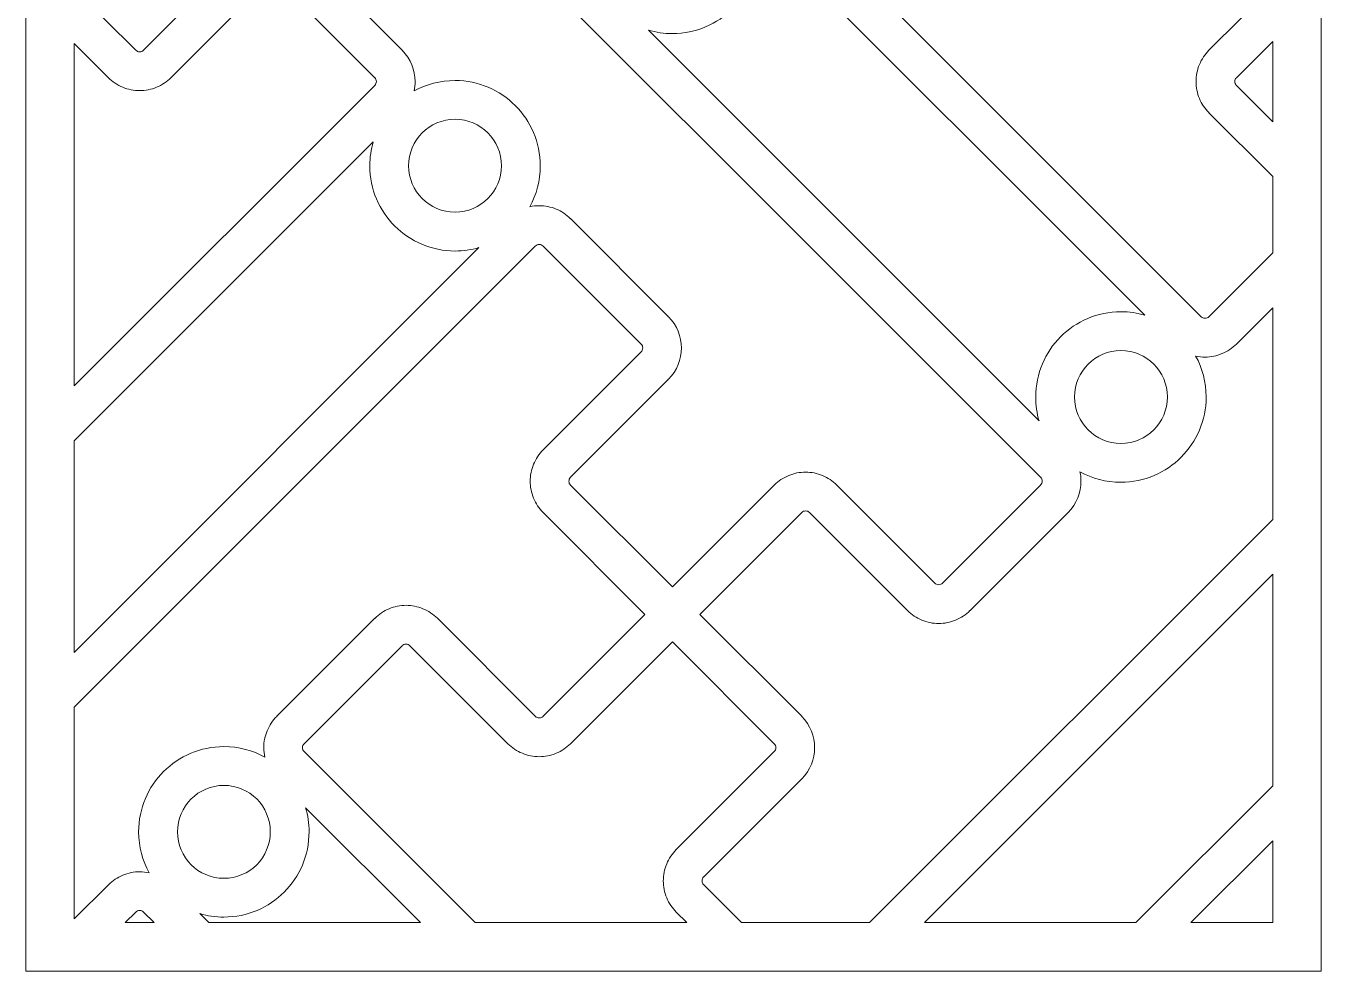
# Model space of a CAD drawing. Header units: centimetres. Extents: x -9.7 to 4.3, y -13.2 to 14.2.
# Drawn here: x -2.06 to 4.33, y -13.16 to -8.5 of the extents above; entities that cross this region are included whole.
import ezdxf

# ---------------------------------------------------------------- set-up
doc = ezdxf.new("R2010")
doc.units = ezdxf.units.CM
doc.header["$MEASUREMENT"] = 0
doc.layers.add('layer 1', color=7, linetype='Continuous')

msp = doc.modelspace()

# ---------------------------------------------------------------- linework, layer by layer
at = {"layer": 'layer 1', "color": 242, "lineweight": 20}
for points, knots in [([(-2.06205, 14.179), (-2.06205, 14.179), (4.32575, 14.179), (4.32575, 14.179), (4.32575, 14.179), (4.32575, 14.179), (4.32575, -13.16315), (4.32575, -13.16315), (4.32575, -13.16315), (4.32575, -13.16315), (-2.06205, -13.16315), (-2.06205, -13.16315), (-2.06205, -13.16315), (-2.06205, -13.16315), (-2.06205, 14.179), (-2.06205, 14.179)], [0, 0, 0, 0, 0.2, 0.2, 0.2, 0.2, 0.4, 0.4, 0.4, 0.4, 0.6, 0.6, 0.6, 0.6, 1, 1, 1, 1]), ([(4.08695, -7.93224), (4.08695, -7.93224), (3.7728, -7.61809), (3.7728, -7.61809), (3.7728, -7.61809), (3.7728, -7.61809), (3.77298, -7.6179), (3.77298, -7.6179), (3.77298, -7.6179), (3.77031, -7.61527), (3.76737, -7.61329), (3.76434, -7.61204), (3.76434, -7.61204), (3.7614, -7.61082), (3.75776, -7.61017), (3.75362, -7.61017), (3.75362, -7.61017), (3.74948, -7.61017), (3.74584, -7.61082), (3.74289, -7.61204), (3.74289, -7.61204), (3.74023, -7.61314), (3.73737, -7.61518), (3.73447, -7.61809), (3.73447, -7.61809), (3.73447, -7.61809), (3.25121, -8.10135), (3.25121, -8.10135), (3.25121, -8.10135), (3.23111, -8.12144), (3.20686, -8.13738), (3.18001, -8.14849), (3.18001, -8.14849), (3.15347, -8.15949), (3.12522, -8.1653), (3.09681, -8.1653), (3.09681, -8.1653), (3.06841, -8.1653), (3.04016, -8.15948), (3.01361, -8.14849), (3.01361, -8.14849), (2.9872, -8.13756), (2.96307, -8.12163), (2.94277, -8.10135), (2.94277, -8.10135), (2.94277, -8.10135), (2.94239, -8.10135), (2.94239, -8.10135), (2.94239, -8.10135), (2.94239, -8.10135), (2.45916, -7.61809), (2.45916, -7.61809), (2.45916, -7.61809), (2.45916, -7.61809), (2.45935, -7.6179), (2.45935, -7.6179), (2.45935, -7.6179), (2.43892, -7.59744), (2.42293, -7.57327), (2.41201, -7.54692), (2.41201, -7.54692), (2.40102, -7.52036), (2.3952, -7.4921), (2.3952, -7.46369), (2.3952, -7.46369), (2.3952, -7.44803), (2.39697, -7.43241), (2.4004, -7.41709), (2.4004, -7.41709), (2.34045, -7.45002), (2.2716, -7.46876), (2.19838, -7.46876), (2.19838, -7.46876), (2.08233, -7.46876), (1.97727, -7.42172), (1.90122, -7.34567), (1.90122, -7.34567), (1.86195, -7.30639), (1.83041, -7.25938), (1.80909, -7.20712), (1.80909, -7.20712), (1.80909, -7.20712), (1.80909, -7.20712), (1.80909, -7.20712), (1.80909, -7.20712), (1.78912, -7.15818), (1.77812, -7.10463), (1.77812, -7.04851), (1.77812, -7.04851), (1.77812, -6.97528), (1.79686, -6.90642), (1.8298, -6.84647), (1.8298, -6.84647), (1.81448, -6.8499), (1.79885, -6.85168), (1.78317, -6.85168), (1.78317, -6.85168), (1.75477, -6.85168), (1.72651, -6.84586), (1.69997, -6.83487), (1.69997, -6.83487), (1.67313, -6.82375), (1.64887, -6.80782), (1.62878, -6.78772), (1.62878, -6.78772), (1.62878, -6.78772), (1.14552, -6.30446), (1.14552, -6.30446), (1.14552, -6.30446), (1.12543, -6.28437), (1.10949, -6.26012), (1.09838, -6.23327), (1.09838, -6.23327), (1.08739, -6.20673), (1.08156, -6.17847), (1.08156, -6.15007), (1.08156, -6.15007), (1.08156, -6.12167), (1.08739, -6.09341), (1.09838, -6.06686), (1.09838, -6.06686), (1.10931, -6.04045), (1.12525, -6.01632), (1.14552, -5.99602), (1.14552, -5.99602), (1.14552, -5.99602), (1.14552, -5.99565), (1.14552, -5.99565), (1.14552, -5.99565), (1.14552, -5.99565), (1.62878, -5.51242), (1.62878, -5.51242), (1.62878, -5.51242), (1.62878, -5.51242), (1.62896, -5.5126), (1.62896, -5.5126), (1.62896, -5.5126), (1.63412, -5.50734), (1.63669, -5.50035), (1.63669, -5.49325), (1.63669, -5.49325), (1.63669, -5.48616), (1.63412, -5.47916), (1.62896, -5.4739), (1.62896, -5.4739), (1.62896, -5.4739), (1.62878, -5.47408), (1.62878, -5.47408), (1.62878, -5.47408), (1.62878, -5.47408), (1.12637, -4.97167), (1.12637, -4.97167), (1.12637, -4.97167), (1.12637, -4.97167), (0.62396, -5.47408), (0.62396, -5.47408), (0.62396, -5.47408), (0.62396, -5.47408), (0.62377, -5.4739), (0.62377, -5.4739), (0.62377, -5.4739), (0.60331, -5.49433), (0.57914, -5.51032), (0.55279, -5.52123), (0.55279, -5.52123), (0.52623, -5.53223), (0.49798, -5.53804), (0.46956, -5.53804), (0.46956, -5.53804), (0.44115, -5.53804), (0.41291, -5.53223), (0.38636, -5.52123), (0.38636, -5.52123), (0.35952, -5.51012), (0.33527, -5.49419), (0.31517, -5.47408), (0.31517, -5.47408), (0.31517, -5.47408), (-0.16807, -4.99085), (-0.16807, -4.99085), (-0.16807, -4.99085), (-0.17081, -4.98811), (-0.17382, -4.98605), (-0.17689, -4.98478), (-0.17689, -4.98478), (-0.17689, -4.98478), (-0.17683, -4.98465), (-0.17683, -4.98465), (-0.17683, -4.98465), (-0.17973, -4.98351), (-0.18326, -4.98291), (-0.18725, -4.98291), (-0.18725, -4.98291), (-0.19113, -4.98291), (-0.19464, -4.98356), (-0.19761, -4.98479), (-0.19761, -4.98479), (-0.20107, -4.98622), (-0.20407, -4.98815), (-0.2064, -4.99048), (-0.2064, -4.99048), (-0.2064, -4.99048), (-0.2064, -4.99085), (-0.2064, -4.99085), (-0.2064, -4.99085), (-0.2064, -4.99085), (-0.68966, -5.47408), (-0.68966, -5.47408), (-0.68966, -5.47408), (-0.68966, -5.47408), (-0.68984, -5.4739), (-0.68984, -5.4739), (-0.68984, -5.4739), (-0.69248, -5.47658), (-0.69446, -5.47951), (-0.69571, -5.48254), (-0.69571, -5.48254), (-0.69693, -5.48548), (-0.69757, -5.48912), (-0.69757, -5.49326), (-0.69757, -5.49326), (-0.69757, -5.4974), (-0.69693, -5.50102), (-0.69571, -5.50397), (-0.69571, -5.50397), (-0.69446, -5.50699), (-0.69248, -5.50992), (-0.68984, -5.5126), (-0.68984, -5.5126), (-0.68984, -5.5126), (-0.68966, -5.51242), (-0.68966, -5.51242), (-0.68966, -5.51242), (-0.68966, -5.51242), (1.00505, -7.20712), (1.00505, -7.20712), (1.00505, -7.20712), (1.00505, -7.20712), (1.00505, -7.20712), (1.00505, -7.20712), (1.00505, -7.20712), (1.00505, -7.20712), (3.73447, -9.93655), (3.73447, -9.93655), (3.73447, -9.93655), (3.73447, -9.93655), (3.73447, -9.93692), (3.73447, -9.93692), (3.73447, -9.93692), (3.73696, -9.93942), (3.73982, -9.94134), (3.74287, -9.9426), (3.74287, -9.9426), (3.74583, -9.94382), (3.74947, -9.94447), (3.75362, -9.94447), (3.75362, -9.94447), (3.75777, -9.94447), (3.76142, -9.94382), (3.76436, -9.9426), (3.76436, -9.9426), (3.76702, -9.9415), (3.76989, -9.93946), (3.7728, -9.93655), (3.7728, -9.93655), (3.7728, -9.93655), (4.08695, -9.6224), (4.08695, -9.6224), (4.08695, -9.6224), (4.08695, -9.6224), (4.08695, -9.24589), (4.08695, -9.24589), (4.08695, -9.24589), (4.08695, -9.24589), (3.7728, -8.93173), (3.7728, -8.93173), (3.7728, -8.93173), (3.7728, -8.93173), (3.77299, -8.93154), (3.77299, -8.93154), (3.77299, -8.93154), (3.75238, -8.91091), (3.73639, -8.88687), (3.72564, -8.86092), (3.72564, -8.86092), (3.71464, -8.83438), (3.70881, -8.806), (3.70881, -8.77733), (3.70881, -8.77733), (3.70881, -8.74867), (3.71463, -8.72029), (3.72563, -8.69375), (3.72563, -8.69375), (3.72563, -8.69375), (3.72577, -8.6938), (3.72577, -8.6938), (3.72577, -8.6938), (3.73688, -8.66708), (3.75277, -8.64294), (3.7728, -8.62291), (3.7728, -8.62291), (3.7728, -8.62291), (4.08695, -8.30876), (4.08695, -8.30876), (4.08695, -8.30876), (4.08695, -8.30876), (4.08695, -7.93224), (4.08695, -7.93224)], [0, 0, 0, 0, 0.0128205, 0.0128205, 0.0128205, 0.0128205, 0.025641, 0.025641, 0.025641, 0.025641, 0.0384615, 0.0384615, 0.0384615, 0.0384615, 0.0512821, 0.0512821, 0.0512821, 0.0512821, 0.0641026, 0.0641026, 0.0641026, 0.0641026, 0.0769231, 0.0769231, 0.0769231, 0.0769231, 0.0897436, 0.0897436, 0.0897436, 0.0897436, 0.1025641, 0.1025641, 0.1025641, 0.1025641, 0.1153846, 0.1153846, 0.1153846, 0.1153846, 0.1282051, 0.1282051, 0.1282051, 0.1282051, 0.1410256, 0.1410256, 0.1410256, 0.1410256, 0.1538462, 0.1538462, 0.1538462, 0.1538462, 0.1666667, 0.1666667, 0.1666667, 0.1666667, 0.1794872, 0.1794872, 0.1794872, 0.1794872, 0.1923077, 0.1923077, 0.1923077, 0.1923077, 0.2051282, 0.2051282, 0.2051282, 0.2051282, 0.2179487, 0.2179487, 0.2179487, 0.2179487, 0.2307692, 0.2307692, 0.2307692, 0.2307692, 0.2435897, 0.2435897, 0.2435897, 0.2435897, 0.2564103, 0.2564103, 0.2564103, 0.2564103, 0.2692308, 0.2692308, 0.2692308, 0.2692308, 0.2820513, 0.2820513, 0.2820513, 0.2820513, 0.2948718, 0.2948718, 0.2948718, 0.2948718, 0.3076923, 0.3076923, 0.3076923, 0.3076923, 0.3205128, 0.3205128, 0.3205128, 0.3205128, 0.3333333, 0.3333333, 0.3333333, 0.3333333, 0.3461538, 0.3461538, 0.3461538, 0.3461538, 0.3589744, 0.3589744, 0.3589744, 0.3589744, 0.3717949, 0.3717949, 0.3717949, 0.3717949, 0.3846154, 0.3846154, 0.3846154, 0.3846154, 0.3974359, 0.3974359, 0.3974359, 0.3974359, 0.4102564, 0.4102564, 0.4102564, 0.4102564, 0.4230769, 0.4230769, 0.4230769, 0.4230769, 0.4358974, 0.4358974, 0.4358974, 0.4358974, 0.4487179, 0.4487179, 0.4487179, 0.4487179, 0.4615385, 0.4615385, 0.4615385, 0.4615385, 0.474359, 0.474359, 0.474359, 0.474359, 0.4871795, 0.4871795, 0.4871795, 0.4871795, 0.5, 0.5, 0.5, 0.5, 0.5128205, 0.5128205, 0.5128205, 0.5128205, 0.525641, 0.525641, 0.525641, 0.525641, 0.5384615, 0.5384615, 0.5384615, 0.5384615, 0.5512821, 0.5512821, 0.5512821, 0.5512821, 0.5641026, 0.5641026, 0.5641026, 0.5641026, 0.5769231, 0.5769231, 0.5769231, 0.5769231, 0.5897436, 0.5897436, 0.5897436, 0.5897436, 0.6025641, 0.6025641, 0.6025641, 0.6025641, 0.6153846, 0.6153846, 0.6153846, 0.6153846, 0.6282051, 0.6282051, 0.6282051, 0.6282051, 0.6410256, 0.6410256, 0.6410256, 0.6410256, 0.6538462, 0.6538462, 0.6538462, 0.6538462, 0.6666667, 0.6666667, 0.6666667, 0.6666667, 0.6794872, 0.6794872, 0.6794872, 0.6794872, 0.6923077, 0.6923077, 0.6923077, 0.6923077, 0.7051282, 0.7051282, 0.7051282, 0.7051282, 0.7179487, 0.7179487, 0.7179487, 0.7179487, 0.7307692, 0.7307692, 0.7307692, 0.7307692, 0.7435897, 0.7435897, 0.7435897, 0.7435897, 0.7564103, 0.7564103, 0.7564103, 0.7564103, 0.7692308, 0.7692308, 0.7692308, 0.7692308, 0.7820513, 0.7820513, 0.7820513, 0.7820513, 0.7948718, 0.7948718, 0.7948718, 0.7948718, 0.8076923, 0.8076923, 0.8076923, 0.8076923, 0.8205128, 0.8205128, 0.8205128, 0.8205128, 0.8333333, 0.8333333, 0.8333333, 0.8333333, 0.8461538, 0.8461538, 0.8461538, 0.8461538, 0.8589744, 0.8589744, 0.8589744, 0.8589744, 0.8717949, 0.8717949, 0.8717949, 0.8717949, 0.8846154, 0.8846154, 0.8846154, 0.8846154, 0.8974359, 0.8974359, 0.8974359, 0.8974359, 0.9102564, 0.9102564, 0.9102564, 0.9102564, 0.9230769, 0.9230769, 0.9230769, 0.9230769, 0.9358974, 0.9358974, 0.9358974, 0.9358974, 0.9487179, 0.9487179, 0.9487179, 0.9487179, 0.9615385, 0.9615385, 0.9615385, 0.9615385, 0.974359, 0.974359, 0.974359, 0.974359, 1, 1, 1, 1]), ([(-1.82325, -8.31969), (-1.82325, -8.31969), (-1.52004, -8.62291), (-1.52004, -8.62291), (-1.52004, -8.62291), (-1.51728, -8.62566), (-1.51428, -8.62771), (-1.51123, -8.62898), (-1.51123, -8.62898), (-1.50827, -8.63021), (-1.50477, -8.63085), (-1.50088, -8.63085), (-1.50088, -8.63085), (-1.49674, -8.63085), (-1.49311, -8.6302), (-1.49015, -8.62898), (-1.49015, -8.62898), (-1.48749, -8.62788), (-1.48462, -8.62583), (-1.4817, -8.62291), (-1.4817, -8.62291), (-1.4817, -8.62291), (-0.99847, -8.13968), (-0.99847, -8.13968), (-0.99847, -8.13968), (-0.97819, -8.1194), (-0.95406, -8.10347), (-0.92763, -8.09251), (-0.92763, -8.09251), (-0.92763, -8.09251), (-0.92726, -8.09251), (-0.92726, -8.09251), (-0.92726, -8.09251), (-0.90072, -8.08152), (-0.87246, -8.0757), (-0.84405, -8.0757), (-0.84405, -8.0757), (-0.81539, -8.0757), (-0.78701, -8.08152), (-0.76047, -8.09252), (-0.76047, -8.09252), (-0.73452, -8.10327), (-0.71048, -8.11926), (-0.68984, -8.13987), (-0.68984, -8.13987), (-0.68984, -8.13987), (-0.68966, -8.13968), (-0.68966, -8.13968), (-0.68966, -8.13968), (-0.68966, -8.13968), (-0.2064, -8.62291), (-0.2064, -8.62291), (-0.2064, -8.62291), (-0.2064, -8.62291), (-0.2064, -8.62329), (-0.2064, -8.62329), (-0.2064, -8.62329), (-0.16376, -8.66594), (-0.14244, -8.72169), (-0.14244, -8.77733), (-0.14244, -8.77733), (-0.14244, -8.79292), (-0.1441, -8.80851), (-0.14742, -8.82382), (-0.14742, -8.82382), (-0.08752, -8.79096), (-0.01875, -8.77227), (0.05439, -8.77227), (0.05439, -8.77227), (0.17042, -8.77227), (0.27549, -8.81931), (0.35154, -8.89536), (0.35154, -8.89536), (0.4276, -8.97142), (0.47464, -9.07648), (0.47464, -9.19252), (0.47464, -9.19252), (0.47464, -9.26571), (0.45592, -9.33453), (0.42302, -9.39446), (0.42302, -9.39446), (0.43828, -9.39108), (0.45388, -9.38934), (0.46956, -9.38934), (0.46956, -9.38934), (0.49824, -9.38934), (0.52661, -9.39516), (0.55315, -9.40615), (0.55315, -9.40615), (0.5791, -9.41691), (0.60314, -9.4329), (0.62377, -9.4535), (0.62377, -9.4535), (0.62377, -9.4535), (0.62396, -9.45332), (0.62396, -9.45332), (0.62396, -9.45332), (0.62396, -9.45332), (1.10719, -9.93655), (1.10719, -9.93655), (1.10719, -9.93655), (1.14959, -9.97895), (1.17079, -10.03485), (1.17079, -10.09096), (1.17079, -10.09096), (1.17079, -10.09096), (1.17116, -10.09096), (1.17116, -10.09096), (1.17116, -10.09096), (1.17116, -10.14683), (1.14984, -10.20272), (1.10719, -10.24536), (1.10719, -10.24536), (1.10719, -10.24536), (0.62396, -10.7286), (0.62396, -10.7286), (0.62396, -10.7286), (0.62396, -10.7286), (0.62377, -10.72841), (0.62377, -10.72841), (0.62377, -10.72841), (0.62115, -10.73107), (0.61918, -10.73401), (0.61792, -10.73704), (0.61792, -10.73704), (0.61671, -10.73998), (0.61606, -10.74362), (0.61606, -10.74778), (0.61606, -10.74778), (0.61606, -10.75193), (0.61671, -10.75557), (0.61793, -10.75851), (0.61793, -10.75851), (0.61903, -10.76118), (0.62106, -10.76404), (0.62396, -10.76693), (0.62396, -10.76693), (0.62396, -10.76693), (1.12637, -11.26934), (1.12637, -11.26934), (1.12637, -11.26934), (1.12637, -11.26934), (1.62878, -10.76693), (1.62878, -10.76693), (1.62878, -10.76693), (1.64887, -10.74684), (1.67313, -10.7309), (1.69997, -10.71979), (1.69997, -10.71979), (1.72651, -10.70879), (1.75477, -10.70297), (1.78317, -10.70297), (1.78317, -10.70297), (1.81158, -10.70297), (1.83983, -10.70879), (1.86638, -10.71978), (1.86638, -10.71978), (1.89279, -10.73072), (1.91692, -10.74665), (1.93722, -10.76693), (1.93722, -10.76693), (1.93722, -10.76693), (1.93759, -10.76693), (1.93759, -10.76693), (1.93759, -10.76693), (1.93759, -10.76693), (2.42083, -11.25019), (2.42083, -11.25019), (2.42083, -11.25019), (2.42083, -11.25019), (2.42064, -11.25038), (2.42064, -11.25038), (2.42064, -11.25038), (2.42332, -11.25301), (2.42626, -11.25499), (2.42928, -11.25624), (2.42928, -11.25624), (2.43223, -11.25746), (2.43586, -11.25811), (2.44001, -11.25811), (2.44001, -11.25811), (2.44414, -11.25811), (2.44777, -11.25746), (2.45071, -11.25624), (2.45071, -11.25624), (2.45373, -11.25499), (2.45667, -11.25301), (2.45935, -11.25038), (2.45935, -11.25038), (2.45935, -11.25038), (2.45916, -11.25019), (2.45916, -11.25019), (2.45916, -11.25019), (2.45916, -11.25019), (2.94239, -10.76693), (2.94239, -10.76693), (2.94239, -10.76693), (2.94239, -10.76693), (2.94241, -10.76691), (2.94241, -10.76691), (2.94241, -10.76691), (2.94769, -10.76164), (2.95033, -10.75471), (2.95033, -10.74777), (2.95033, -10.74777), (2.95033, -10.74068), (2.94775, -10.73369), (2.9426, -10.72843), (2.9426, -10.72843), (2.9426, -10.72843), (2.94241, -10.72861), (2.94241, -10.72861), (2.94241, -10.72861), (2.94241, -10.72861), (2.94239, -10.7286), (2.94239, -10.7286), (2.94239, -10.7286), (2.94239, -10.7286), (-0.57906, -7.20712), (-0.57906, -7.20712), (-0.57906, -7.20712), (-0.57906, -7.20712), (-0.57905, -7.20712), (-0.57905, -7.20712), (-0.57905, -7.20712), (-0.57905, -7.20712), (-1.4817, -6.30446), (-1.4817, -6.30446), (-1.4817, -6.30446), (-1.4817, -6.30446), (-1.48152, -6.30428), (-1.48152, -6.30428), (-1.48152, -6.30428), (-1.48419, -6.30165), (-1.48713, -6.29967), (-1.49016, -6.29842), (-1.49016, -6.29842), (-1.49311, -6.2972), (-1.49674, -6.29655), (-1.50088, -6.29655), (-1.50088, -6.29655), (-1.50502, -6.29655), (-1.50865, -6.29719), (-1.51159, -6.29841), (-1.51159, -6.29841), (-1.5146, -6.29966), (-1.51754, -6.30164), (-1.52022, -6.30428), (-1.52022, -6.30428), (-1.52022, -6.30428), (-1.52004, -6.30446), (-1.52004, -6.30446), (-1.52004, -6.30446), (-1.52004, -6.30446), (-1.82325, -6.6077), (-1.82325, -6.6077), (-1.82325, -6.6077), (-1.82325, -6.6077), (-1.82325, -7.00607), (-1.82325, -7.00607), (-1.82325, -7.00607), (-1.82325, -7.00607), (-1.6222, -7.20712), (-1.6222, -7.20712), (-1.6222, -7.20712), (-1.6222, -7.20712), (-1.62234, -7.20712), (-1.62234, -7.20712), (-1.62234, -7.20712), (-1.62234, -7.20712), (-1.52004, -7.30946), (-1.52004, -7.30946), (-1.52004, -7.30946), (-1.4774, -7.35231), (-1.45608, -7.40805), (-1.45608, -7.46369), (-1.45608, -7.46369), (-1.45608, -7.51957), (-1.4774, -7.57545), (-1.52004, -7.61809), (-1.52004, -7.61809), (-1.52004, -7.61809), (-1.82325, -7.92131), (-1.82325, -7.92131), (-1.82325, -7.92131), (-1.82325, -7.92131), (-1.82325, -8.31969), (-1.82325, -8.31969)], [0, 0, 0, 0, 0.0136986, 0.0136986, 0.0136986, 0.0136986, 0.0273973, 0.0273973, 0.0273973, 0.0273973, 0.0410959, 0.0410959, 0.0410959, 0.0410959, 0.0547945, 0.0547945, 0.0547945, 0.0547945, 0.0684932, 0.0684932, 0.0684932, 0.0684932, 0.0821918, 0.0821918, 0.0821918, 0.0821918, 0.0958904, 0.0958904, 0.0958904, 0.0958904, 0.109589, 0.109589, 0.109589, 0.109589, 0.1232877, 0.1232877, 0.1232877, 0.1232877, 0.1369863, 0.1369863, 0.1369863, 0.1369863, 0.1506849, 0.1506849, 0.1506849, 0.1506849, 0.1643836, 0.1643836, 0.1643836, 0.1643836, 0.1780822, 0.1780822, 0.1780822, 0.1780822, 0.1917808, 0.1917808, 0.1917808, 0.1917808, 0.2054795, 0.2054795, 0.2054795, 0.2054795, 0.2191781, 0.2191781, 0.2191781, 0.2191781, 0.2328767, 0.2328767, 0.2328767, 0.2328767, 0.2465753, 0.2465753, 0.2465753, 0.2465753, 0.260274, 0.260274, 0.260274, 0.260274, 0.2739726, 0.2739726, 0.2739726, 0.2739726, 0.2876712, 0.2876712, 0.2876712, 0.2876712, 0.3013699, 0.3013699, 0.3013699, 0.3013699, 0.3150685, 0.3150685, 0.3150685, 0.3150685, 0.3287671, 0.3287671, 0.3287671, 0.3287671, 0.3424658, 0.3424658, 0.3424658, 0.3424658, 0.3561644, 0.3561644, 0.3561644, 0.3561644, 0.369863, 0.369863, 0.369863, 0.369863, 0.3835616, 0.3835616, 0.3835616, 0.3835616, 0.3972603, 0.3972603, 0.3972603, 0.3972603, 0.4109589, 0.4109589, 0.4109589, 0.4109589, 0.4246575, 0.4246575, 0.4246575, 0.4246575, 0.4383562, 0.4383562, 0.4383562, 0.4383562, 0.4520548, 0.4520548, 0.4520548, 0.4520548, 0.4657534, 0.4657534, 0.4657534, 0.4657534, 0.4794521, 0.4794521, 0.4794521, 0.4794521, 0.4931507, 0.4931507, 0.4931507, 0.4931507, 0.5068493, 0.5068493, 0.5068493, 0.5068493, 0.5205479, 0.5205479, 0.5205479, 0.5205479, 0.5342466, 0.5342466, 0.5342466, 0.5342466, 0.5479452, 0.5479452, 0.5479452, 0.5479452, 0.5616438, 0.5616438, 0.5616438, 0.5616438, 0.5753425, 0.5753425, 0.5753425, 0.5753425, 0.5890411, 0.5890411, 0.5890411, 0.5890411, 0.6027397, 0.6027397, 0.6027397, 0.6027397, 0.6164384, 0.6164384, 0.6164384, 0.6164384, 0.630137, 0.630137, 0.630137, 0.630137, 0.6438356, 0.6438356, 0.6438356, 0.6438356, 0.6575342, 0.6575342, 0.6575342, 0.6575342, 0.6712329, 0.6712329, 0.6712329, 0.6712329, 0.6849315, 0.6849315, 0.6849315, 0.6849315, 0.6986301, 0.6986301, 0.6986301, 0.6986301, 0.7123288, 0.7123288, 0.7123288, 0.7123288, 0.7260274, 0.7260274, 0.7260274, 0.7260274, 0.739726, 0.739726, 0.739726, 0.739726, 0.7534247, 0.7534247, 0.7534247, 0.7534247, 0.7671233, 0.7671233, 0.7671233, 0.7671233, 0.7808219, 0.7808219, 0.7808219, 0.7808219, 0.7945205, 0.7945205, 0.7945205, 0.7945205, 0.8082192, 0.8082192, 0.8082192, 0.8082192, 0.8219178, 0.8219178, 0.8219178, 0.8219178, 0.8356164, 0.8356164, 0.8356164, 0.8356164, 0.8493151, 0.8493151, 0.8493151, 0.8493151, 0.8630137, 0.8630137, 0.8630137, 0.8630137, 0.8767123, 0.8767123, 0.8767123, 0.8767123, 0.890411, 0.890411, 0.890411, 0.890411, 0.9041096, 0.9041096, 0.9041096, 0.9041096, 0.9178082, 0.9178082, 0.9178082, 0.9178082, 0.9315068, 0.9315068, 0.9315068, 0.9315068, 0.9452055, 0.9452055, 0.9452055, 0.9452055, 0.9589041, 0.9589041, 0.9589041, 0.9589041, 0.9726027, 0.9726027, 0.9726027, 0.9726027, 1, 1, 1, 1]), ([(1.0082, -8.52391), (1.0082, -8.52391), (2.93503, -10.45075), (2.93503, -10.45075), (2.93503, -10.45075), (2.92406, -10.41326), (2.91817, -10.37361), (2.91817, -10.33258), (2.91817, -10.33258), (2.91817, -10.21654), (2.96522, -10.11147), (3.04127, -10.03542), (3.04127, -10.03542), (3.11733, -9.95936), (3.22239, -9.91232), (3.33843, -9.91232), (3.33843, -9.91232), (3.37946, -9.91232), (3.41912, -9.91821), (3.45661, -9.92918), (3.45661, -9.92918), (3.45661, -9.92918), (1.52978, -8.00233), (1.52978, -8.00233), (1.52978, -8.00233), (1.54074, -8.03982), (1.54663, -8.07948), (1.54663, -8.12051), (1.54663, -8.12051), (1.54663, -8.23655), (1.49959, -8.34161), (1.42353, -8.41767), (1.42353, -8.41767), (1.34748, -8.49372), (1.24241, -8.54077), (1.12637, -8.54077), (1.12637, -8.54077), (1.08534, -8.54077), (1.04569, -8.53488), (1.0082, -8.52391)], [0, 0, 0, 0, 0.0909091, 0.0909091, 0.0909091, 0.0909091, 0.1818182, 0.1818182, 0.1818182, 0.1818182, 0.2727273, 0.2727273, 0.2727273, 0.2727273, 0.3636364, 0.3636364, 0.3636364, 0.3636364, 0.4545455, 0.4545455, 0.4545455, 0.4545455, 0.5454545, 0.5454545, 0.5454545, 0.5454545, 0.6363636, 0.6363636, 0.6363636, 0.6363636, 0.7272727, 0.7272727, 0.7272727, 0.7272727, 0.8181818, 0.8181818, 0.8181818, 0.8181818, 1, 1, 1, 1]), ([(-1.82325, -10.2781), (-1.82325, -10.2781), (-0.34164, -8.79649), (-0.34164, -8.79649), (-0.34164, -8.79649), (-0.33636, -8.79121), (-0.33372, -8.78427), (-0.33372, -8.77733), (-0.33372, -8.77733), (-0.33372, -8.77023), (-0.3363, -8.76323), (-0.34145, -8.75797), (-0.34145, -8.75797), (-0.34145, -8.75797), (-0.34164, -8.75815), (-0.34164, -8.75815), (-0.34164, -8.75815), (-0.34164, -8.75815), (-0.8249, -8.27492), (-0.8249, -8.27492), (-0.8249, -8.27492), (-0.8249, -8.27492), (-0.8249, -8.27455), (-0.8249, -8.27455), (-0.8249, -8.27455), (-0.82722, -8.27222), (-0.83022, -8.27029), (-0.83369, -8.26885), (-0.83369, -8.26885), (-0.83665, -8.26763), (-0.84017, -8.26698), (-0.84405, -8.26698), (-0.84405, -8.26698), (-0.84804, -8.26698), (-0.85157, -8.26758), (-0.85446, -8.26872), (-0.85446, -8.26872), (-0.85446, -8.26872), (-0.85441, -8.26885), (-0.85441, -8.26885), (-0.85441, -8.26885), (-0.85748, -8.27013), (-0.86048, -8.27218), (-0.86323, -8.27492), (-0.86323, -8.27492), (-0.86323, -8.27492), (-1.34646, -8.75815), (-1.34646, -8.75815), (-1.34646, -8.75815), (-1.36656, -8.77825), (-1.39083, -8.79419), (-1.41767, -8.80532), (-1.41767, -8.80532), (-1.44422, -8.81631), (-1.47247, -8.82214), (-1.50088, -8.82214), (-1.50088, -8.82214), (-1.52954, -8.82214), (-1.55791, -8.81631), (-1.58445, -8.80532), (-1.58445, -8.80532), (-1.61088, -8.79437), (-1.635, -8.77843), (-1.65528, -8.75815), (-1.65528, -8.75815), (-1.65528, -8.75815), (-1.82325, -8.59017), (-1.82325, -8.59017), (-1.82325, -8.59017), (-1.82325, -8.59017), (-1.82325, -10.2781), (-1.82325, -10.2781)], [0, 0, 0, 0, 0.0526316, 0.0526316, 0.0526316, 0.0526316, 0.1052632, 0.1052632, 0.1052632, 0.1052632, 0.1578947, 0.1578947, 0.1578947, 0.1578947, 0.2105263, 0.2105263, 0.2105263, 0.2105263, 0.2631579, 0.2631579, 0.2631579, 0.2631579, 0.3157895, 0.3157895, 0.3157895, 0.3157895, 0.3684211, 0.3684211, 0.3684211, 0.3684211, 0.4210526, 0.4210526, 0.4210526, 0.4210526, 0.4736842, 0.4736842, 0.4736842, 0.4736842, 0.5263158, 0.5263158, 0.5263158, 0.5263158, 0.5789474, 0.5789474, 0.5789474, 0.5789474, 0.6315789, 0.6315789, 0.6315789, 0.6315789, 0.6842105, 0.6842105, 0.6842105, 0.6842105, 0.7368421, 0.7368421, 0.7368421, 0.7368421, 0.7894737, 0.7894737, 0.7894737, 0.7894737, 0.8421053, 0.8421053, 0.8421053, 0.8421053, 0.8947368, 0.8947368, 0.8947368, 0.8947368, 1, 1, 1, 1]), ([(4.08695, -8.57924), (4.08695, -8.57924), (3.90804, -8.75815), (3.90804, -8.75815), (3.90804, -8.75815), (3.90512, -8.76107), (3.90307, -8.76395), (3.90197, -8.7666), (3.90197, -8.7666), (3.90197, -8.7666), (3.90197, -8.76697), (3.90197, -8.76697), (3.90197, -8.76697), (3.90074, -8.76993), (3.9001, -8.77345), (3.9001, -8.77733), (3.9001, -8.77733), (3.9001, -8.78122), (3.90075, -8.78473), (3.90197, -8.78769), (3.90197, -8.78769), (3.90341, -8.79116), (3.90534, -8.79416), (3.90766, -8.79649), (3.90766, -8.79649), (3.90766, -8.79649), (3.90804, -8.79649), (3.90804, -8.79649), (3.90804, -8.79649), (3.90804, -8.79649), (4.08695, -8.9754), (4.08695, -8.9754), (4.08695, -8.9754), (4.08695, -8.9754), (4.08695, -8.57924), (4.08695, -8.57924)], [0, 0, 0, 0, 0.1, 0.1, 0.1, 0.1, 0.2, 0.2, 0.2, 0.2, 0.3, 0.3, 0.3, 0.3, 0.4, 0.4, 0.4, 0.4, 0.5, 0.5, 0.5, 0.5, 0.6, 0.6, 0.6, 0.6, 0.7, 0.7, 0.7, 0.7, 0.8, 0.8, 0.8, 0.8, 1, 1, 1, 1]), ([(0.2163, -9.0306), (0.17487, -8.98917), (0.11762, -8.96355), (0.05439, -8.96355), (0.05439, -8.96355), (-0.00885, -8.96355), (-0.0661, -8.98917), (-0.10753, -9.0306), (-0.10753, -9.0306), (-0.14896, -9.07203), (-0.17459, -9.12928), (-0.17459, -9.19252), (-0.17459, -9.19252), (-0.17459, -9.25576), (-0.14896, -9.31301), (-0.10753, -9.35444), (-0.10753, -9.35444), (-0.0661, -9.39587), (-0.00885, -9.4215), (0.05439, -9.4215), (0.05439, -9.4215), (0.11762, -9.4215), (0.17487, -9.39587), (0.2163, -9.35444), (0.2163, -9.35444), (0.25773, -9.31301), (0.28336, -9.25576), (0.28336, -9.19252), (0.28336, -9.19252), (0.28336, -9.12928), (0.25773, -9.07203), (0.2163, -9.0306)], [0, 0, 0, 0, 0.1111111, 0.1111111, 0.1111111, 0.1111111, 0.2222222, 0.2222222, 0.2222222, 0.2222222, 0.3333333, 0.3333333, 0.3333333, 0.3333333, 0.4444444, 0.4444444, 0.4444444, 0.4444444, 0.5555556, 0.5555556, 0.5555556, 0.5555556, 0.6666667, 0.6666667, 0.6666667, 0.6666667, 0.7777778, 0.7777778, 0.7777778, 0.7777778, 1, 1, 1, 1]), ([(-1.82325, -11.59174), (-1.82325, -11.59174), (0.17256, -9.59592), (0.17256, -9.59592), (0.17256, -9.59592), (0.13507, -9.60689), (0.09542, -9.61278), (0.05439, -9.61278), (0.05439, -9.61278), (-0.06166, -9.61278), (-0.16672, -9.56574), (-0.24277, -9.48968), (-0.24277, -9.48968), (-0.31883, -9.41363), (-0.36587, -9.30856), (-0.36587, -9.19252), (-0.36587, -9.19252), (-0.36587, -9.15149), (-0.35998, -9.11183), (-0.34902, -9.07434), (-0.34902, -9.07434), (-0.34902, -9.07434), (-1.82325, -10.54858), (-1.82325, -10.54858), (-1.82325, -10.54858), (-1.82325, -10.54858), (-1.82325, -11.59174), (-1.82325, -11.59174)], [0, 0, 0, 0, 0.125, 0.125, 0.125, 0.125, 0.25, 0.25, 0.25, 0.25, 0.375, 0.375, 0.375, 0.375, 0.5, 0.5, 0.5, 0.5, 0.625, 0.625, 0.625, 0.625, 0.75, 0.75, 0.75, 0.75, 1, 1, 1, 1]), ([(-1.82325, -12.90536), (-1.82325, -12.90536), (-1.65528, -12.73737), (-1.65528, -12.73737), (-1.65528, -12.73737), (-1.65528, -12.73737), (-1.6549, -12.73737), (-1.6549, -12.73737), (-1.6549, -12.73737), (-1.6346, -12.7171), (-1.61048, -12.70117), (-1.58407, -12.69023), (-1.58407, -12.69023), (-1.55753, -12.67924), (-1.52929, -12.67342), (-1.50088, -12.67342), (-1.50088, -12.67342), (-1.48521, -12.67342), (-1.46958, -12.67519), (-1.45426, -12.67863), (-1.45426, -12.67863), (-1.48719, -12.61867), (-1.50594, -12.54982), (-1.50594, -12.47659), (-1.50594, -12.47659), (-1.50594, -12.36055), (-1.45889, -12.25549), (-1.38284, -12.17943), (-1.38284, -12.17943), (-1.30678, -12.10338), (-1.20172, -12.05634), (-1.08568, -12.05634), (-1.08568, -12.05634), (-1.01246, -12.05634), (-0.9436, -12.07507), (-0.88365, -12.10801), (-0.88365, -12.10801), (-0.88708, -12.0927), (-0.88886, -12.07708), (-0.88886, -12.06141), (-0.88886, -12.06141), (-0.88886, -12.033), (-0.88304, -12.00475), (-0.87205, -11.97821), (-0.87205, -11.97821), (-0.86111, -11.95179), (-0.84518, -11.92766), (-0.8249, -11.90737), (-0.8249, -11.90737), (-0.8249, -11.90737), (-0.8249, -11.907), (-0.8249, -11.907), (-0.8249, -11.907), (-0.8249, -11.907), (-0.34164, -11.42376), (-0.34164, -11.42376), (-0.34164, -11.42376), (-0.34164, -11.42376), (-0.34145, -11.42395), (-0.34145, -11.42395), (-0.34145, -11.42395), (-0.32082, -11.40335), (-0.29678, -11.38735), (-0.27083, -11.3766), (-0.27083, -11.3766), (-0.24429, -11.3656), (-0.21591, -11.35978), (-0.18725, -11.35978), (-0.18725, -11.35978), (-0.15883, -11.35978), (-0.13058, -11.3656), (-0.10404, -11.3766), (-0.10404, -11.3766), (-0.10404, -11.3766), (-0.10366, -11.3766), (-0.10366, -11.3766), (-0.10366, -11.3766), (-0.07723, -11.38755), (-0.0531, -11.40348), (-0.03283, -11.42376), (-0.03283, -11.42376), (-0.03283, -11.42376), (0.45041, -11.907), (0.45041, -11.907), (0.45041, -11.907), (0.45332, -11.90991), (0.45619, -11.91195), (0.45884, -11.91305), (0.45884, -11.91305), (0.46178, -11.91427), (0.46542, -11.91491), (0.46956, -11.91491), (0.46956, -11.91491), (0.47372, -11.91491), (0.47736, -11.91427), (0.48031, -11.91305), (0.48031, -11.91305), (0.48336, -11.91178), (0.48622, -11.90987), (0.48871, -11.90737), (0.48871, -11.90737), (0.48871, -11.90737), (0.48871, -11.907), (0.48871, -11.907), (0.48871, -11.907), (0.48871, -11.907), (0.99113, -11.40458), (0.99113, -11.40458), (0.99113, -11.40458), (0.99113, -11.40458), (0.48871, -10.90217), (0.48871, -10.90217), (0.48871, -10.90217), (0.46862, -10.88207), (0.45269, -10.85782), (0.44159, -10.83099), (0.44159, -10.83099), (0.4306, -10.80443), (0.42478, -10.77618), (0.42478, -10.74778), (0.42478, -10.74778), (0.42478, -10.71938), (0.4306, -10.69113), (0.44159, -10.66456), (0.44159, -10.66456), (0.45251, -10.63816), (0.46843, -10.61404), (0.48871, -10.59373), (0.48871, -10.59373), (0.48871, -10.59373), (0.48871, -10.59335), (0.48871, -10.59335), (0.48871, -10.59335), (0.48871, -10.59335), (0.97195, -10.11012), (0.97195, -10.11012), (0.97195, -10.11012), (0.97724, -10.10483), (0.97988, -10.0979), (0.97988, -10.09096), (0.97988, -10.09096), (0.97988, -10.09096), (0.98026, -10.09096), (0.98026, -10.09096), (0.98026, -10.09096), (0.98026, -10.08425), (0.97749, -10.07733), (0.97195, -10.07179), (0.97195, -10.07179), (0.97195, -10.07179), (0.48871, -9.58856), (0.48871, -9.58856), (0.48871, -9.58856), (0.48871, -9.58856), (0.48871, -9.58818), (0.48871, -9.58818), (0.48871, -9.58818), (0.48639, -9.58585), (0.48339, -9.58393), (0.47992, -9.58249), (0.47992, -9.58249), (0.47697, -9.58127), (0.47346, -9.58062), (0.46956, -9.58062), (0.46956, -9.58062), (0.46568, -9.58062), (0.46218, -9.58127), (0.45922, -9.58249), (0.45922, -9.58249), (0.45616, -9.58376), (0.45316, -9.58581), (0.45041, -9.58856), (0.45041, -9.58856), (0.45041, -9.58856), (-1.82325, -11.86222), (-1.82325, -11.86222), (-1.82325, -11.86222), (-1.82325, -11.86222), (-1.82325, -12.90536), (-1.82325, -12.90536)], [0, 0, 0, 0, 0.0217391, 0.0217391, 0.0217391, 0.0217391, 0.0434783, 0.0434783, 0.0434783, 0.0434783, 0.0652174, 0.0652174, 0.0652174, 0.0652174, 0.0869565, 0.0869565, 0.0869565, 0.0869565, 0.1086957, 0.1086957, 0.1086957, 0.1086957, 0.1304348, 0.1304348, 0.1304348, 0.1304348, 0.1521739, 0.1521739, 0.1521739, 0.1521739, 0.173913, 0.173913, 0.173913, 0.173913, 0.1956522, 0.1956522, 0.1956522, 0.1956522, 0.2173913, 0.2173913, 0.2173913, 0.2173913, 0.2391304, 0.2391304, 0.2391304, 0.2391304, 0.2608696, 0.2608696, 0.2608696, 0.2608696, 0.2826087, 0.2826087, 0.2826087, 0.2826087, 0.3043478, 0.3043478, 0.3043478, 0.3043478, 0.326087, 0.326087, 0.326087, 0.326087, 0.3478261, 0.3478261, 0.3478261, 0.3478261, 0.3695652, 0.3695652, 0.3695652, 0.3695652, 0.3913043, 0.3913043, 0.3913043, 0.3913043, 0.4130435, 0.4130435, 0.4130435, 0.4130435, 0.4347826, 0.4347826, 0.4347826, 0.4347826, 0.4565217, 0.4565217, 0.4565217, 0.4565217, 0.4782609, 0.4782609, 0.4782609, 0.4782609, 0.5, 0.5, 0.5, 0.5, 0.5217391, 0.5217391, 0.5217391, 0.5217391, 0.5434783, 0.5434783, 0.5434783, 0.5434783, 0.5652174, 0.5652174, 0.5652174, 0.5652174, 0.5869565, 0.5869565, 0.5869565, 0.5869565, 0.6086957, 0.6086957, 0.6086957, 0.6086957, 0.6304348, 0.6304348, 0.6304348, 0.6304348, 0.6521739, 0.6521739, 0.6521739, 0.6521739, 0.673913, 0.673913, 0.673913, 0.673913, 0.6956522, 0.6956522, 0.6956522, 0.6956522, 0.7173913, 0.7173913, 0.7173913, 0.7173913, 0.7391304, 0.7391304, 0.7391304, 0.7391304, 0.7608696, 0.7608696, 0.7608696, 0.7608696, 0.7826087, 0.7826087, 0.7826087, 0.7826087, 0.8043478, 0.8043478, 0.8043478, 0.8043478, 0.826087, 0.826087, 0.826087, 0.826087, 0.8478261, 0.8478261, 0.8478261, 0.8478261, 0.8695652, 0.8695652, 0.8695652, 0.8695652, 0.8913043, 0.8913043, 0.8913043, 0.8913043, 0.9130435, 0.9130435, 0.9130435, 0.9130435, 0.9347826, 0.9347826, 0.9347826, 0.9347826, 0.9565217, 0.9565217, 0.9565217, 0.9565217, 1, 1, 1, 1]), ([(4.08695, -9.89288), (4.08695, -9.89288), (3.90804, -10.07179), (3.90804, -10.07179), (3.90804, -10.07179), (3.88793, -10.0919), (3.86368, -10.10783), (3.83684, -10.11894), (3.83684, -10.11894), (3.81028, -10.12994), (3.78202, -10.13575), (3.75362, -10.13575), (3.75362, -10.13575), (3.73795, -10.13575), (3.72233, -10.13398), (3.70701, -10.13055), (3.70701, -10.13055), (3.73995, -10.1905), (3.75869, -10.25935), (3.75869, -10.33258), (3.75869, -10.33258), (3.75869, -10.44861), (3.71164, -10.55368), (3.63559, -10.62973), (3.63559, -10.62973), (3.55953, -10.70579), (3.45447, -10.75283), (3.33843, -10.75283), (3.33843, -10.75283), (3.26528, -10.75283), (3.19649, -10.73413), (3.13658, -10.70126), (3.13658, -10.70126), (3.13993, -10.71658), (3.14161, -10.73218), (3.14161, -10.74777), (3.14161, -10.74777), (3.14161, -10.80365), (3.12029, -10.85952), (3.07765, -10.90216), (3.07765, -10.90216), (3.07765, -10.90216), (3.07763, -10.90217), (3.07763, -10.90217), (3.07763, -10.90217), (3.07763, -10.90217), (2.5944, -11.38543), (2.5944, -11.38543), (2.5944, -11.38543), (2.5944, -11.38543), (2.59403, -11.38543), (2.59403, -11.38543), (2.59403, -11.38543), (2.57373, -11.40571), (2.5496, -11.42164), (2.52319, -11.43258), (2.52319, -11.43258), (2.49665, -11.44357), (2.46841, -11.44938), (2.44001, -11.44938), (2.44001, -11.44938), (2.41159, -11.44938), (2.38334, -11.44357), (2.3568, -11.43258), (2.3568, -11.43258), (2.33039, -11.42164), (2.30626, -11.40571), (2.28596, -11.38543), (2.28596, -11.38543), (2.28596, -11.38543), (2.28559, -11.38543), (2.28559, -11.38543), (2.28559, -11.38543), (2.28559, -11.38543), (1.80235, -10.90217), (1.80235, -10.90217), (1.80235, -10.90217), (1.80235, -10.90217), (1.80254, -10.90199), (1.80254, -10.90199), (1.80254, -10.90199), (1.79986, -10.89935), (1.79692, -10.89737), (1.7939, -10.89612), (1.7939, -10.89612), (1.79095, -10.8949), (1.78731, -10.89425), (1.78317, -10.89425), (1.78317, -10.89425), (1.77904, -10.89425), (1.7754, -10.8949), (1.77245, -10.89612), (1.77245, -10.89612), (1.76979, -10.89722), (1.76693, -10.89926), (1.76402, -10.90217), (1.76402, -10.90217), (1.76402, -10.90217), (1.26161, -11.40458), (1.26161, -11.40458), (1.26161, -11.40458), (1.26161, -11.40458), (1.76402, -11.907), (1.76402, -11.907), (1.76402, -11.907), (1.76402, -11.907), (1.76402, -11.90737), (1.76402, -11.90737), (1.76402, -11.90737), (1.80665, -11.95003), (1.82798, -12.00577), (1.82798, -12.0614), (1.82798, -12.0614), (1.82798, -12.11704), (1.80665, -12.17277), (1.76402, -12.21544), (1.76402, -12.21544), (1.76402, -12.21544), (1.76402, -12.21581), (1.76402, -12.21581), (1.76402, -12.21581), (1.76402, -12.21581), (1.28076, -12.69904), (1.28076, -12.69904), (1.28076, -12.69904), (1.28076, -12.69904), (1.28058, -12.69886), (1.28058, -12.69886), (1.28058, -12.69886), (1.27795, -12.70153), (1.27597, -12.70447), (1.27471, -12.7075), (1.27471, -12.7075), (1.27349, -12.71045), (1.27284, -12.71408), (1.27284, -12.71822), (1.27284, -12.71822), (1.27284, -12.72236), (1.27349, -12.72599), (1.27471, -12.72895), (1.27471, -12.72895), (1.27582, -12.7316), (1.27786, -12.73447), (1.28076, -12.73737), (1.28076, -12.73737), (1.28076, -12.73737), (1.46775, -12.92436), (1.46775, -12.92436), (1.46775, -12.92436), (1.46775, -12.92436), (2.09863, -12.92436), (2.09863, -12.92436), (2.09863, -12.92436), (2.09863, -12.92436), (4.08695, -10.93604), (4.08695, -10.93604), (4.08695, -10.93604), (4.08695, -10.93604), (4.08695, -9.89288), (4.08695, -9.89288)], [0, 0, 0, 0, 0.0243902, 0.0243902, 0.0243902, 0.0243902, 0.0487805, 0.0487805, 0.0487805, 0.0487805, 0.0731707, 0.0731707, 0.0731707, 0.0731707, 0.097561, 0.097561, 0.097561, 0.097561, 0.1219512, 0.1219512, 0.1219512, 0.1219512, 0.1463415, 0.1463415, 0.1463415, 0.1463415, 0.1707317, 0.1707317, 0.1707317, 0.1707317, 0.195122, 0.195122, 0.195122, 0.195122, 0.2195122, 0.2195122, 0.2195122, 0.2195122, 0.2439024, 0.2439024, 0.2439024, 0.2439024, 0.2682927, 0.2682927, 0.2682927, 0.2682927, 0.2926829, 0.2926829, 0.2926829, 0.2926829, 0.3170732, 0.3170732, 0.3170732, 0.3170732, 0.3414634, 0.3414634, 0.3414634, 0.3414634, 0.3658537, 0.3658537, 0.3658537, 0.3658537, 0.3902439, 0.3902439, 0.3902439, 0.3902439, 0.4146341, 0.4146341, 0.4146341, 0.4146341, 0.4390244, 0.4390244, 0.4390244, 0.4390244, 0.4634146, 0.4634146, 0.4634146, 0.4634146, 0.4878049, 0.4878049, 0.4878049, 0.4878049, 0.5121951, 0.5121951, 0.5121951, 0.5121951, 0.5365854, 0.5365854, 0.5365854, 0.5365854, 0.5609756, 0.5609756, 0.5609756, 0.5609756, 0.5853659, 0.5853659, 0.5853659, 0.5853659, 0.6097561, 0.6097561, 0.6097561, 0.6097561, 0.6341463, 0.6341463, 0.6341463, 0.6341463, 0.6585366, 0.6585366, 0.6585366, 0.6585366, 0.6829268, 0.6829268, 0.6829268, 0.6829268, 0.7073171, 0.7073171, 0.7073171, 0.7073171, 0.7317073, 0.7317073, 0.7317073, 0.7317073, 0.7560976, 0.7560976, 0.7560976, 0.7560976, 0.7804878, 0.7804878, 0.7804878, 0.7804878, 0.804878, 0.804878, 0.804878, 0.804878, 0.8292683, 0.8292683, 0.8292683, 0.8292683, 0.8536585, 0.8536585, 0.8536585, 0.8536585, 0.8780488, 0.8780488, 0.8780488, 0.8780488, 0.902439, 0.902439, 0.902439, 0.902439, 0.9268293, 0.9268293, 0.9268293, 0.9268293, 0.9512195, 0.9512195, 0.9512195, 0.9512195, 1, 1, 1, 1]), ([(3.50035, -10.17066), (3.45892, -10.12923), (3.40167, -10.1036), (3.33843, -10.1036), (3.33843, -10.1036), (3.27519, -10.1036), (3.21794, -10.12923), (3.17651, -10.17066), (3.17651, -10.17066), (3.13508, -10.21209), (3.10946, -10.26934), (3.10946, -10.33258), (3.10946, -10.33258), (3.10946, -10.39581), (3.13508, -10.45306), (3.17651, -10.49449), (3.17651, -10.49449), (3.21794, -10.53592), (3.27519, -10.56155), (3.33843, -10.56155), (3.33843, -10.56155), (3.40167, -10.56155), (3.45892, -10.53592), (3.50035, -10.49449), (3.50035, -10.49449), (3.54178, -10.45306), (3.56741, -10.39581), (3.56741, -10.33258), (3.56741, -10.33258), (3.56741, -10.26934), (3.54178, -10.21209), (3.50035, -10.17066)], [0, 0, 0, 0, 0.1111111, 0.1111111, 0.1111111, 0.1111111, 0.2222222, 0.2222222, 0.2222222, 0.2222222, 0.3333333, 0.3333333, 0.3333333, 0.3333333, 0.4444444, 0.4444444, 0.4444444, 0.4444444, 0.5555556, 0.5555556, 0.5555556, 0.5555556, 0.6666667, 0.6666667, 0.6666667, 0.6666667, 0.7777778, 0.7777778, 0.7777778, 0.7777778, 1, 1, 1, 1]), ([(4.08695, -11.20652), (4.08695, -11.20652), (2.36911, -12.92436), (2.36911, -12.92436), (2.36911, -12.92436), (2.36911, -12.92436), (3.41225, -12.92436), (3.41225, -12.92436), (3.41225, -12.92436), (3.41225, -12.92436), (4.08695, -12.24967), (4.08695, -12.24967), (4.08695, -12.24967), (4.08695, -12.24967), (4.08695, -11.20652), (4.08695, -11.20652)], [0, 0, 0, 0, 0.2, 0.2, 0.2, 0.2, 0.4, 0.4, 0.4, 0.4, 0.6, 0.6, 0.6, 0.6, 1, 1, 1, 1]), ([(1.19726, -12.92436), (1.19726, -12.92436), (1.14552, -12.87261), (1.14552, -12.87261), (1.14552, -12.87261), (1.12543, -12.85252), (1.10949, -12.82827), (1.09838, -12.80142), (1.09838, -12.80142), (1.08739, -12.77488), (1.08156, -12.74663), (1.08156, -12.71822), (1.08156, -12.71822), (1.08156, -12.68982), (1.08739, -12.66156), (1.09838, -12.63502), (1.09838, -12.63502), (1.10931, -12.60861), (1.12525, -12.58448), (1.14552, -12.56418), (1.14552, -12.56418), (1.14552, -12.56418), (1.14552, -12.5638), (1.14552, -12.5638), (1.14552, -12.5638), (1.14552, -12.5638), (1.62878, -12.08057), (1.62878, -12.08057), (1.62878, -12.08057), (1.62878, -12.08057), (1.62896, -12.08075), (1.62896, -12.08075), (1.62896, -12.08075), (1.63412, -12.0755), (1.63669, -12.0685), (1.63669, -12.0614), (1.63669, -12.0614), (1.63669, -12.05431), (1.63412, -12.04731), (1.62896, -12.04205), (1.62896, -12.04205), (1.62896, -12.04205), (1.62878, -12.04224), (1.62878, -12.04224), (1.62878, -12.04224), (1.62878, -12.04224), (1.12637, -11.53982), (1.12637, -11.53982), (1.12637, -11.53982), (1.12637, -11.53982), (0.62396, -12.04224), (0.62396, -12.04224), (0.62396, -12.04224), (0.62396, -12.04224), (0.62377, -12.04205), (0.62377, -12.04205), (0.62377, -12.04205), (0.60331, -12.06248), (0.57914, -12.07847), (0.55279, -12.08938), (0.55279, -12.08938), (0.52623, -12.10038), (0.49798, -12.10619), (0.46956, -12.10619), (0.46956, -12.10619), (0.44115, -12.10619), (0.41291, -12.10038), (0.38636, -12.08938), (0.38636, -12.08938), (0.35952, -12.07827), (0.33527, -12.06234), (0.31517, -12.04224), (0.31517, -12.04224), (0.31517, -12.04224), (-0.16807, -11.559), (-0.16807, -11.559), (-0.16807, -11.559), (-0.17081, -11.55626), (-0.17382, -11.55421), (-0.17689, -11.55293), (-0.17689, -11.55293), (-0.17689, -11.55293), (-0.17683, -11.55281), (-0.17683, -11.55281), (-0.17683, -11.55281), (-0.17973, -11.55166), (-0.18326, -11.55106), (-0.18725, -11.55106), (-0.18725, -11.55106), (-0.19113, -11.55106), (-0.19464, -11.55171), (-0.19761, -11.55294), (-0.19761, -11.55294), (-0.20107, -11.55437), (-0.20407, -11.5563), (-0.2064, -11.55863), (-0.2064, -11.55863), (-0.2064, -11.55863), (-0.2064, -11.559), (-0.2064, -11.559), (-0.2064, -11.559), (-0.2064, -11.559), (-0.68966, -12.04224), (-0.68966, -12.04224), (-0.68966, -12.04224), (-0.68966, -12.04224), (-0.68984, -12.04205), (-0.68984, -12.04205), (-0.68984, -12.04205), (-0.69248, -12.04473), (-0.69446, -12.04767), (-0.69571, -12.05069), (-0.69571, -12.05069), (-0.69693, -12.05363), (-0.69757, -12.05727), (-0.69757, -12.06141), (-0.69757, -12.06141), (-0.69757, -12.06555), (-0.69693, -12.06918), (-0.69571, -12.07212), (-0.69571, -12.07212), (-0.69446, -12.07514), (-0.69248, -12.07807), (-0.68984, -12.08076), (-0.68984, -12.08076), (-0.68984, -12.08076), (-0.68966, -12.08057), (-0.68966, -12.08057), (-0.68966, -12.08057), (-0.68966, -12.08057), (0.15413, -12.92436), (0.15413, -12.92436), (0.15413, -12.92436), (0.15413, -12.92436), (1.19726, -12.92436), (1.19726, -12.92436)], [0, 0, 0, 0, 0.0285714, 0.0285714, 0.0285714, 0.0285714, 0.0571429, 0.0571429, 0.0571429, 0.0571429, 0.0857143, 0.0857143, 0.0857143, 0.0857143, 0.1142857, 0.1142857, 0.1142857, 0.1142857, 0.1428571, 0.1428571, 0.1428571, 0.1428571, 0.1714286, 0.1714286, 0.1714286, 0.1714286, 0.2, 0.2, 0.2, 0.2, 0.2285714, 0.2285714, 0.2285714, 0.2285714, 0.2571429, 0.2571429, 0.2571429, 0.2571429, 0.2857143, 0.2857143, 0.2857143, 0.2857143, 0.3142857, 0.3142857, 0.3142857, 0.3142857, 0.3428571, 0.3428571, 0.3428571, 0.3428571, 0.3714286, 0.3714286, 0.3714286, 0.3714286, 0.4, 0.4, 0.4, 0.4, 0.4285714, 0.4285714, 0.4285714, 0.4285714, 0.4571429, 0.4571429, 0.4571429, 0.4571429, 0.4857143, 0.4857143, 0.4857143, 0.4857143, 0.5142857, 0.5142857, 0.5142857, 0.5142857, 0.5428571, 0.5428571, 0.5428571, 0.5428571, 0.5714286, 0.5714286, 0.5714286, 0.5714286, 0.6, 0.6, 0.6, 0.6, 0.6285714, 0.6285714, 0.6285714, 0.6285714, 0.6571429, 0.6571429, 0.6571429, 0.6571429, 0.6857143, 0.6857143, 0.6857143, 0.6857143, 0.7142857, 0.7142857, 0.7142857, 0.7142857, 0.7428571, 0.7428571, 0.7428571, 0.7428571, 0.7714286, 0.7714286, 0.7714286, 0.7714286, 0.8, 0.8, 0.8, 0.8, 0.8285714, 0.8285714, 0.8285714, 0.8285714, 0.8571429, 0.8571429, 0.8571429, 0.8571429, 0.8857143, 0.8857143, 0.8857143, 0.8857143, 0.9142857, 0.9142857, 0.9142857, 0.9142857, 0.9428571, 0.9428571, 0.9428571, 0.9428571, 1, 1, 1, 1]), ([(-0.92376, -12.31467), (-0.96519, -12.27324), (-1.02244, -12.24762), (-1.08568, -12.24762), (-1.08568, -12.24762), (-1.14892, -12.24762), (-1.20617, -12.27324), (-1.2476, -12.31467), (-1.2476, -12.31467), (-1.28903, -12.3561), (-1.31466, -12.41335), (-1.31466, -12.47659), (-1.31466, -12.47659), (-1.31466, -12.53983), (-1.28903, -12.59708), (-1.2476, -12.63851), (-1.2476, -12.63851), (-1.20617, -12.67994), (-1.14892, -12.70557), (-1.08568, -12.70557), (-1.08568, -12.70557), (-1.02244, -12.70557), (-0.96519, -12.67994), (-0.92376, -12.63851), (-0.92376, -12.63851), (-0.88233, -12.59708), (-0.8567, -12.53983), (-0.8567, -12.47659), (-0.8567, -12.47659), (-0.8567, -12.41335), (-0.88233, -12.3561), (-0.92376, -12.31467)], [0, 0, 0, 0, 0.1111111, 0.1111111, 0.1111111, 0.1111111, 0.2222222, 0.2222222, 0.2222222, 0.2222222, 0.3333333, 0.3333333, 0.3333333, 0.3333333, 0.4444444, 0.4444444, 0.4444444, 0.4444444, 0.5555556, 0.5555556, 0.5555556, 0.5555556, 0.6666667, 0.6666667, 0.6666667, 0.6666667, 0.7777778, 0.7777778, 0.7777778, 0.7777778, 1, 1, 1, 1]), ([(-0.11635, -12.92436), (-0.11635, -12.92436), (-0.68228, -12.35843), (-0.68228, -12.35843), (-0.68228, -12.35843), (-0.67131, -12.39592), (-0.66542, -12.43557), (-0.66542, -12.47659), (-0.66542, -12.47659), (-0.66542, -12.59263), (-0.71247, -12.6977), (-0.78852, -12.77375), (-0.78852, -12.77375), (-0.86458, -12.84981), (-0.96964, -12.89685), (-1.08568, -12.89685), (-1.08568, -12.89685), (-1.1267, -12.89685), (-1.16635, -12.89096), (-1.20384, -12.88), (-1.20384, -12.88), (-1.20384, -12.88), (-1.15948, -12.92436), (-1.15948, -12.92436), (-1.15948, -12.92436), (-1.15948, -12.92436), (-0.11635, -12.92436), (-0.11635, -12.92436)], [0, 0, 0, 0, 0.125, 0.125, 0.125, 0.125, 0.25, 0.25, 0.25, 0.25, 0.375, 0.375, 0.375, 0.375, 0.5, 0.5, 0.5, 0.5, 0.625, 0.625, 0.625, 0.625, 0.75, 0.75, 0.75, 0.75, 1, 1, 1, 1]), ([(4.08695, -12.52015), (4.08695, -12.52015), (3.68273, -12.92436), (3.68273, -12.92436), (3.68273, -12.92436), (3.68273, -12.92436), (4.08695, -12.92436), (4.08695, -12.92436), (4.08695, -12.92436), (4.08695, -12.92436), (4.08695, -12.52015), (4.08695, -12.52015)], [0, 0, 0, 0, 0.25, 0.25, 0.25, 0.25, 0.5, 0.5, 0.5, 0.5, 1, 1, 1, 1]), ([(-1.42996, -12.92436), (-1.42996, -12.92436), (-1.4817, -12.87261), (-1.4817, -12.87261), (-1.4817, -12.87261), (-1.4817, -12.87261), (-1.48152, -12.87243), (-1.48152, -12.87243), (-1.48152, -12.87243), (-1.48419, -12.8698), (-1.48713, -12.86782), (-1.49016, -12.86657), (-1.49016, -12.86657), (-1.49311, -12.86535), (-1.49674, -12.8647), (-1.50088, -12.8647), (-1.50088, -12.8647), (-1.50502, -12.8647), (-1.50865, -12.86535), (-1.51159, -12.86656), (-1.51159, -12.86656), (-1.5146, -12.86781), (-1.51754, -12.86979), (-1.52022, -12.87243), (-1.52022, -12.87243), (-1.52022, -12.87243), (-1.52004, -12.87261), (-1.52004, -12.87261), (-1.52004, -12.87261), (-1.52004, -12.87261), (-1.57178, -12.92436), (-1.57178, -12.92436), (-1.57178, -12.92436), (-1.57178, -12.92436), (-1.42996, -12.92436), (-1.42996, -12.92436)], [0, 0, 0, 0, 0.1, 0.1, 0.1, 0.1, 0.2, 0.2, 0.2, 0.2, 0.3, 0.3, 0.3, 0.3, 0.4, 0.4, 0.4, 0.4, 0.5, 0.5, 0.5, 0.5, 0.6, 0.6, 0.6, 0.6, 0.7, 0.7, 0.7, 0.7, 0.8, 0.8, 0.8, 0.8, 1, 1, 1, 1])]:
    msp.add_open_spline(points, degree=3, knots=knots, dxfattribs=at)

doc.saveas('drawing.dxf')
